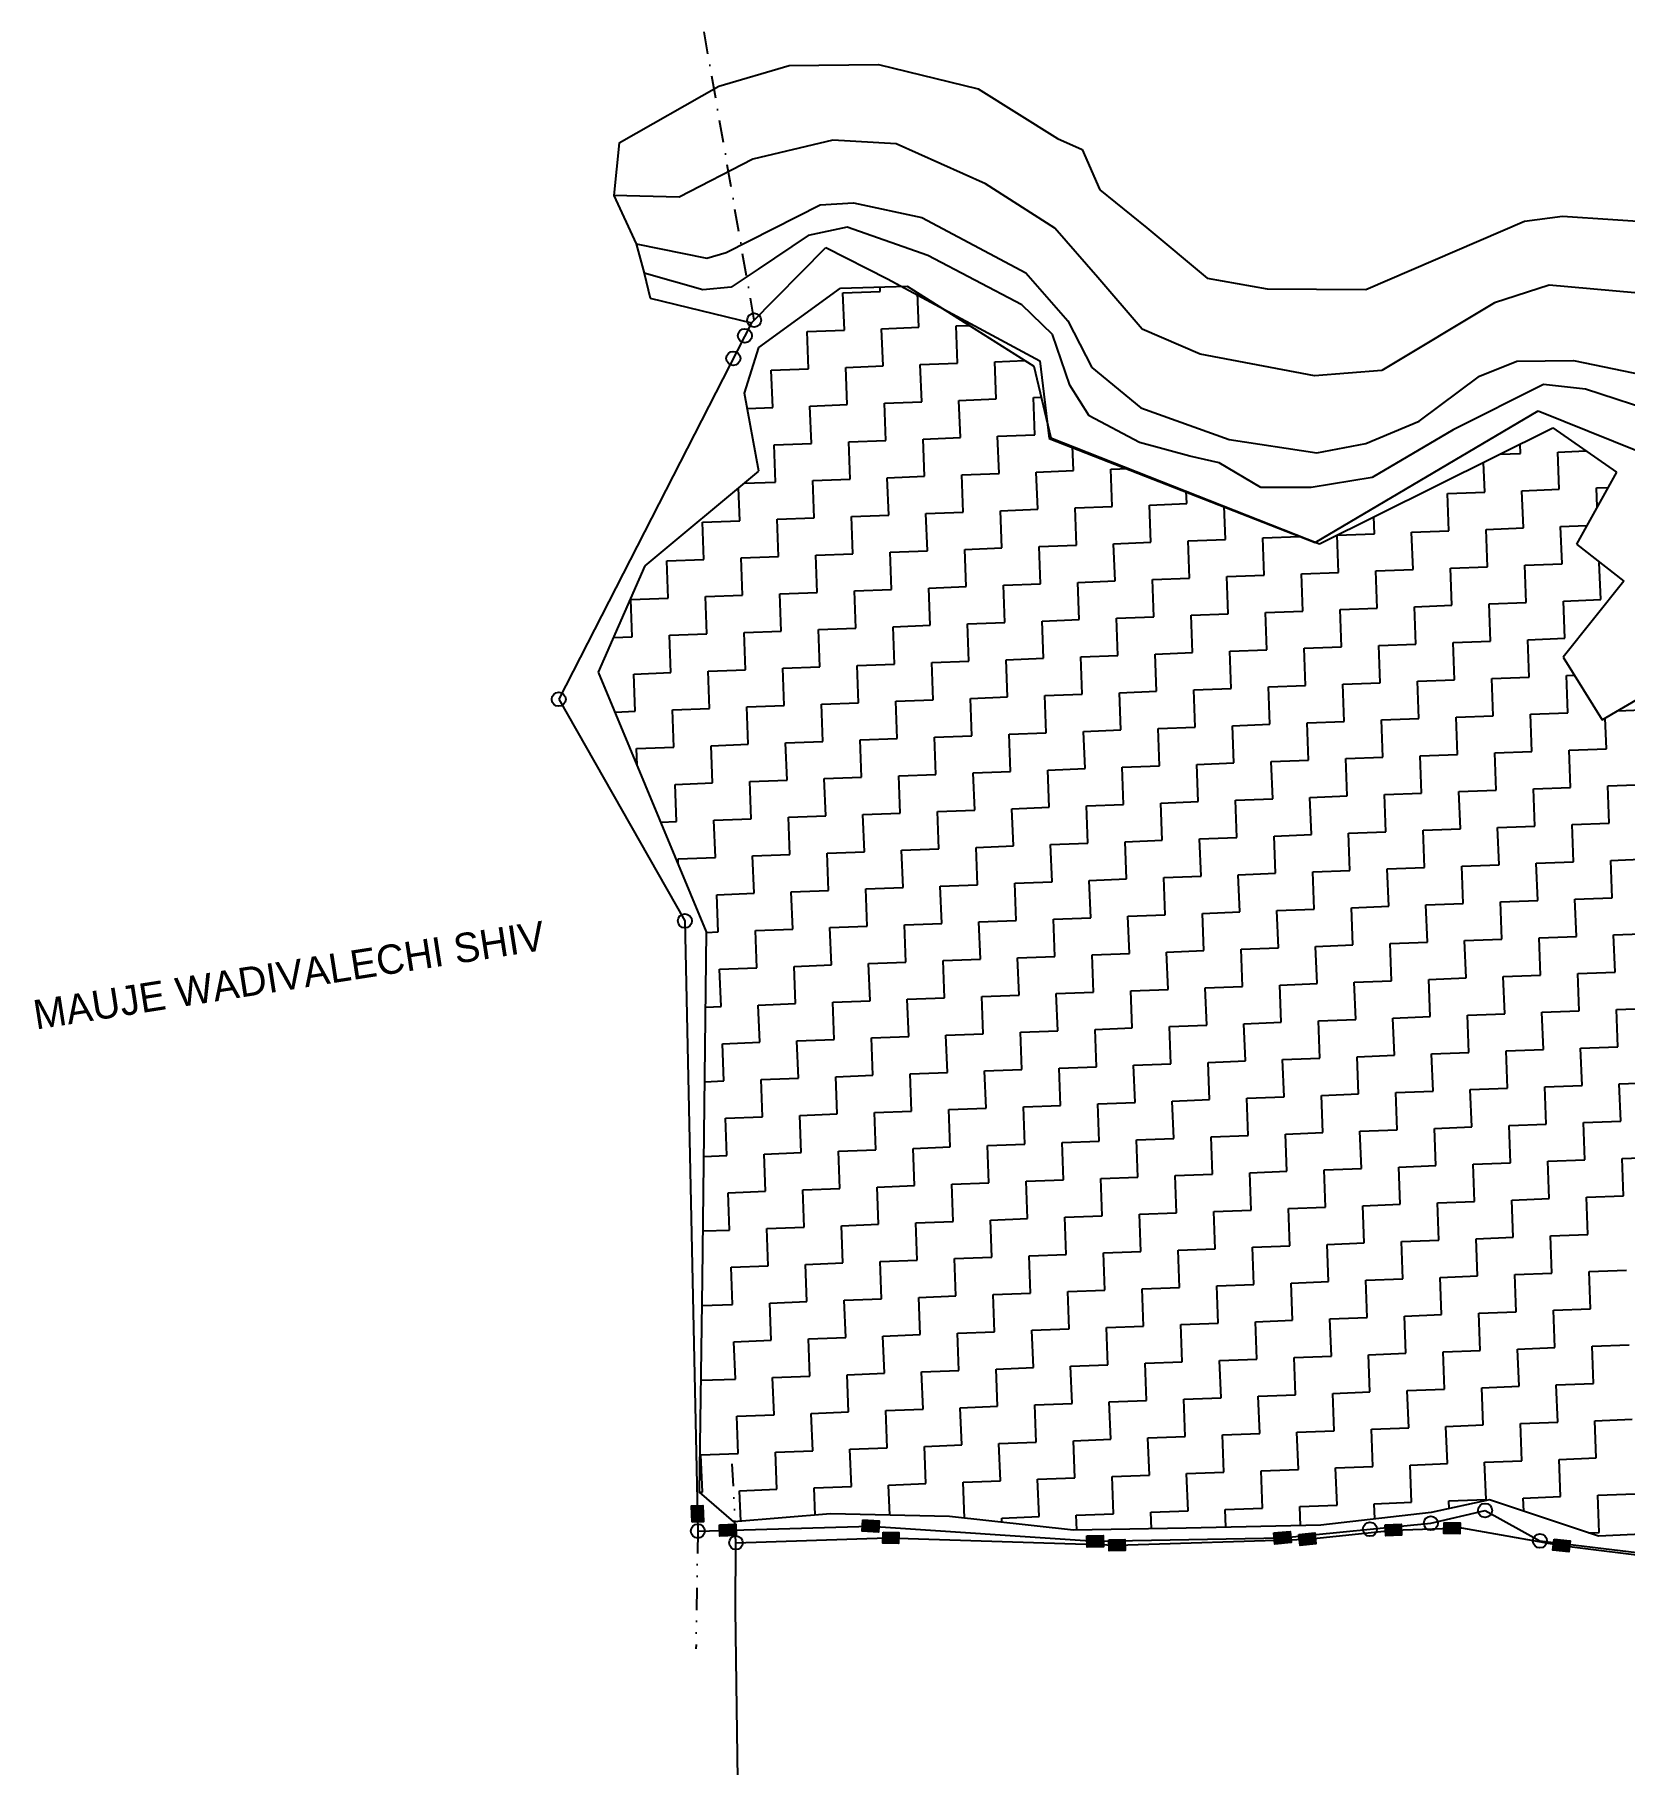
# Model space of a CAD drawing. Header units: metres. Extents: x 309704 to 311522, y 1912409 to 1914284.
# Drawn here: x 309703.9 to 310060.2, y 1913605.4 to 1913993 of the extents above; entities that cross this region are included whole.
import ezdxf

# ---------------------------------------------------------------- set-up
doc = ezdxf.new("R2010")
doc.units = ezdxf.units.M
doc.linetypes.add('DASHDOT', pattern=[1, 0.5, -0.25, 0, -0.25])
doc.linetypes.add('DIVIDE', pattern=[1.25, 0.5, -0.25, 0, -0.25, 0, -0.25])
for name, color, linetype in [('LINE_WATER', 4, 'Continuous'), ('OFF', 1, 'Continuous'), ('POLY_HATCH', 12, 'Continuous'), ('POLY_PARCEL', 6, 'Continuous'), ('POLY_WATER', 4, 'Continuous'), ('TEXT_MAPOUT', 7, 'Continuous'), ('V_BOUND_LINE', 7, 'Continuous'), ('V_BOUND_STREAM_LINE', 7, 'DASHDOT'), ('V_DIVIDE_LINE', 7, 'DIVIDE')]:
    doc.layers.add(name, color=color, linetype=linetype)

msp = doc.modelspace()

# ---------------------------------------------------------------- hatches: boundary and pattern name
for points in [[(309853.7, 1913663.41), (309851.16, 1913663.36), (309851.24, 1913659.69), (309853.78, 1913659.75)], [(309861.14, 1913656.69), (309861.06, 1913659.23), (309857.4, 1913659.12), (309857.48, 1913656.59)], [(309893.01, 1913657.46), (309893.18, 1913659.98), (309889.53, 1913660.23), (309889.35, 1913657.7)], [(309897.55, 1913654.89), (309897.63, 1913657.36), (309894.06, 1913657.48), (309893.98, 1913655)], [(309985.54, 1913655.12), (309985.29, 1913657.64), (309981.65, 1913657.28), (309981.89, 1913654.76)], [(309991.09, 1913654.86), (309990.83, 1913657.32), (309987.27, 1913656.95), (309987.53, 1913654.49)], [(310010.29, 1913656.75), (310010.21, 1913659.22), (310006.63, 1913659.11), (310006.71, 1913656.63)], [(310023.32, 1913657.05), (310023.41, 1913659.53), (310019.83, 1913659.66), (310019.74, 1913657.18)], [(309943.45, 1913654.17), (309943.4, 1913656.71), (309939.74, 1913656.64), (309939.79, 1913654.11)], [(309948.34, 1913653.36), (309948.26, 1913655.84), (309944.68, 1913655.72), (309944.76, 1913653.25)], [(310047.73, 1913653.02), (310048.03, 1913655.48), (310044.48, 1913655.92), (310044.18, 1913653.46)]]:
    msp.add_hatch(color=256).paths.add_polyline_path(points)

# ---------------------------------------------------------------- linework, layer by layer
for points in [[(309851.24, 1913659.69), (309851.16, 1913663.36), (309853.7, 1913663.41), (309853.78, 1913659.75)], [(309857.4, 1913659.12), (309861.06, 1913659.23), (309861.14, 1913656.69), (309857.48, 1913656.59)], [(309889.53, 1913660.23), (309893.18, 1913659.98), (309893.01, 1913657.46), (309889.35, 1913657.7)], [(309894.06, 1913657.48), (309897.63, 1913657.36), (309897.55, 1913654.89), (309893.98, 1913655)], [(309981.65, 1913657.28), (309985.29, 1913657.64), (309985.54, 1913655.12), (309981.89, 1913654.76)], [(309987.27, 1913656.95), (309990.83, 1913657.32), (309991.09, 1913654.86), (309987.53, 1913654.49)], [(310006.63, 1913659.11), (310010.21, 1913659.22), (310010.29, 1913656.75), (310006.71, 1913656.63)], [(310019.83, 1913659.66), (310023.41, 1913659.53), (310023.32, 1913657.05), (310019.74, 1913657.18)], [(309939.74, 1913656.64), (309943.4, 1913656.71), (309943.45, 1913654.17), (309939.79, 1913654.11)], [(309944.68, 1913655.72), (309948.26, 1913655.84), (309948.34, 1913653.36), (309944.76, 1913653.25)], [(310044.48, 1913655.92), (310048.03, 1913655.48), (310047.73, 1913653.02), (310044.18, 1913653.46)]]:
    msp.add_lwpolyline(points, close=True)
for centre, radius in [((309865.17, 1913929.05), 1.57), ((309863.1, 1913925.57), 1.57), ((309860.5, 1913920.49), 1.57), ((309821.36, 1913844.09), 1.57), ((309849.65, 1913794.43), 1.57), ((310016.85, 1913659.46), 1.57), ((310028.98, 1913662.33), 1.57), ((309852.55, 1913657.71), 1.57), ((310003.19, 1913658.12), 1.57), ((309861.09, 1913655.07), 1.53), ((310041.29, 1913655.49), 1.57)]:
    msp.add_circle(centre, radius)
at = {"layer": 'LINE_WATER'}
for p, q in [((309857.26, 1913981.51), (309873.02, 1913986.15)), ((309873.02, 1913986.15), (309893, 1913986.32)), ((309893, 1913986.32), (309915.34, 1913980.88)), ((309834.9, 1913968.76), (309857.26, 1913981.51)), ((309915.34, 1913980.88), (309933.14, 1913969.79)), ((309882.83, 1913969.4), (309864.87, 1913965.11)), ((309897.02, 1913968.6), (309882.83, 1913969.4)), ((309917.05, 1913959.61), (309897.02, 1913968.6)), ((309933.14, 1913969.79), (309938.71, 1913967.27)), ((309938.71, 1913967.27), (309942.63, 1913958.26)), ((309864.87, 1913965.11), (309848.35, 1913956.62)), ((309932.58, 1913949.66), (309917.05, 1913959.61)), ((309848.35, 1913956.62), (309833.75, 1913956.98)), ((309942.63, 1913958.26), (309953.19, 1913949.75)), ((309858.87, 1913944.22), (309879.99, 1913954.86)), ((309879.99, 1913954.86), (309887.47, 1913955.36)), ((309887.47, 1913955.36), (309902.75, 1913952.06)), ((309902.75, 1913952.06), (309926.02, 1913939.65)), ((310037.85, 1913951.21), (310046.37, 1913952.37)), ((310046.37, 1913952.37), (310078.34, 1913950.27)), ((309877.28, 1913948.04), (309866.1, 1913940.46)), ((309885.98, 1913949.86), (309877.28, 1913948.04)), ((309904.07, 1913943.55), (309885.98, 1913949.86)), ((309942.2, 1913938.64), (309932.58, 1913949.66)), ((309953.19, 1913949.75), (309966.7, 1913938.5)), ((310002.26, 1913935.94), (310037.85, 1913951.21)), ((309838.69, 1913946.13), (309854.53, 1913942.92)), ((309854.53, 1913942.92), (309858.87, 1913944.22)), ((309866.1, 1913940.46), (309860.02, 1913936.48)), ((309925.17, 1913932.47), (309904.07, 1913943.55)), ((309853.67, 1913935.88), (309840.5, 1913939.55)), ((309860.02, 1913936.48), (309853.67, 1913935.88)), ((309926.02, 1913939.65), (309935.5, 1913928.9)), ((309952.14, 1913927.07), (309942.2, 1913938.64)), ((309966.7, 1913938.5), (309980.13, 1913936.04)), ((310043.37, 1913936.86), (310031.06, 1913932.92)), ((310062.55, 1913935.19), (310043.37, 1913936.86)), ((309932.07, 1913925.87), (309925.17, 1913932.47)), ((309980.13, 1913936.04), (310002.26, 1913935.94)), ((310031.06, 1913932.92), (310005.87, 1913917.81)), ((309935.5, 1913928.9), (309940.85, 1913918.43)), ((309935.91, 1913914.49), (309932.07, 1913925.87)), ((309965.1, 1913921.41), (309952.14, 1913927.07)), ((309990.77, 1913916.59), (309965.1, 1913921.41)), ((309940.85, 1913918.43), (309951.82, 1913909.44)), ((310005.87, 1913917.81), (309990.77, 1913916.59)), ((310027.73, 1913916.52), (310036.09, 1913919.88)), ((310036.09, 1913919.88), (310048.83, 1913920.02)), ((310048.83, 1913920.02), (310066.53, 1913916.38)), ((309940.28, 1913907.65), (309935.91, 1913914.49)), ((310014.24, 1913906.45), (310027.73, 1913916.52)), ((310042.1, 1913914.6), (310021.82, 1913904.48)), ((310051.48, 1913913.61), (310042.1, 1913914.6)), ((310070.84, 1913907.28), (310051.48, 1913913.61)), ((309951.82, 1913909.44), (309971.63, 1913902.34)), ((309951.55, 1913901.65), (309940.28, 1913907.65)), ((310002.25, 1913901.4), (310014.24, 1913906.45)), ((309962.85, 1913898.61), (309951.55, 1913901.65)), ((309971.63, 1913902.34), (309991.29, 1913899.35)), ((309991.29, 1913899.35), (310002.25, 1913901.4)), ((310021.82, 1913904.48), (310003.68, 1913893.81)), ((309969.42, 1913897.1), (309962.85, 1913898.61)), ((309978.7, 1913891.58), (309969.42, 1913897.1)), ((310003.68, 1913893.81), (309990.03, 1913891.52)), ((309990.03, 1913891.52), (309978.7, 1913891.58))]:
    msp.add_line(p, q, dxfattribs=at)
at = {"layer": 'OFF'}
for p, q in [((309834.9, 1913968.76), (309833.75, 1913956.98)), ((309833.75, 1913956.98), (309838.69, 1913946.13)), ((309838.69, 1913946.13), (309840.5, 1913939.55)), ((309840.5, 1913939.55), (309841.85, 1913933.95))]:
    msp.add_line(p, q, dxfattribs=at)
at = {"layer": 'POLY_HATCH'}
for p, q in [((309866.2, 1913922.94), (309884.52, 1913936.24)), ((309884.52, 1913936.24), (309899.43, 1913936.64)), ((309899.43, 1913936.64), (309927.83, 1913918.73)), ((309863.04, 1913912.7), (309866.2, 1913922.94)), ((309927.83, 1913918.73), (309931.64, 1913902.72)), ((309866.19, 1913895.24), (309863.04, 1913912.7)), ((309931.64, 1913902.72), (309991.89, 1913878.94)), ((309991.89, 1913878.94), (310044.19, 1913904.91)), ((310044.19, 1913904.91), (310058.43, 1913894.98)), ((309840.71, 1913874.03), (309866.19, 1913895.24)), ((310058.43, 1913894.98), (310049.45, 1913878.83)), ((310049.45, 1913878.83), (310060.07, 1913870.54)), ((309830.26, 1913850.2), (309840.71, 1913874.03)), ((310060.07, 1913870.54), (310046.51, 1913853.51)), ((310055.22, 1913839.47), (310093.1, 1913861.69)), ((310046.51, 1913853.51), (310055.22, 1913839.47)), ((309854.52, 1913792.01), (309830.26, 1913850.2)), ((309853.59, 1913714.22), (309854.52, 1913792.01)), ((309852.93, 1913666.44), (309853.59, 1913714.22)), ((309860.65, 1913659.81), (309852.93, 1913666.44)), ((309882.26, 1913661.53), (309860.65, 1913659.81)), ((309908.93, 1913660.95), (309882.26, 1913661.53)), ((310016.91, 1913661.9), (309992.15, 1913658.99)), ((310029.94, 1913664.7), (310016.91, 1913661.9)), ((310054.42, 1913656.59), (310029.94, 1913664.7)), ((309936.76, 1913657.94), (309908.93, 1913660.95)), ((309961.97, 1913658.37), (309936.76, 1913657.94)), ((309992.15, 1913658.99), (309961.97, 1913658.37)), ((310099.47, 1913658.49), (310054.42, 1913656.59))]:
    msp.add_line(p, q, dxfattribs=at)
at = {"layer": 'POLY_HATCH', "linetype": 'Continuous'}
for p, q in [((309893.42, 1913935.48), (309893.38, 1913936.48)), ((309885.07, 1913935.16), (309893.42, 1913935.48)), ((309885.39, 1913926.81), (309885.07, 1913935.16)), ((309902.08, 1913927.45), (309901.79, 1913935.15)), ((309877.04, 1913926.49), (309885.39, 1913926.81)), ((309877.36, 1913918.15), (309877.04, 1913926.49)), ((309893.73, 1913927.13), (309902.08, 1913927.45)), ((309894.05, 1913918.79), (309893.73, 1913927.13)), ((309910.43, 1913927.77), (309913.31, 1913927.88)), ((309910.75, 1913919.43), (309910.43, 1913927.77)), ((309869.01, 1913917.83), (309877.36, 1913918.15)), ((309869.33, 1913909.48), (309869.01, 1913917.83)), ((309885.71, 1913918.47), (309894.05, 1913918.79)), ((309886.03, 1913910.12), (309885.71, 1913918.47)), ((309902.4, 1913919.11), (309910.75, 1913919.43)), ((309902.72, 1913910.76), (309902.4, 1913919.11)), ((309919.1, 1913919.75), (309925.81, 1913920)), ((309919.42, 1913911.4), (309919.1, 1913919.75)), ((309863.66, 1913909.26), (309869.33, 1913909.48)), ((309877.68, 1913909.8), (309886.03, 1913910.12)), ((309878, 1913901.45), (309877.68, 1913909.8)), ((309894.37, 1913910.44), (309902.72, 1913910.76)), ((309894.69, 1913902.09), (309894.37, 1913910.44)), ((309911.07, 1913911.08), (309919.42, 1913911.4)), ((309911.39, 1913902.73), (309911.07, 1913911.08)), ((309927.77, 1913911.72), (309929.48, 1913911.78)), ((309928.09, 1913903.37), (309927.77, 1913911.72)), ((309869.65, 1913901.13), (309878, 1913901.45)), ((309886.35, 1913901.77), (309894.69, 1913902.09)), ((309886.67, 1913893.42), (309886.35, 1913901.77)), ((309903.04, 1913902.41), (309911.39, 1913902.73)), ((309903.36, 1913894.06), (309903.04, 1913902.41)), ((309919.74, 1913903.05), (309928.09, 1913903.37)), ((309920.06, 1913894.7), (309919.74, 1913903.05)), ((309869.97, 1913892.78), (309869.65, 1913901.13)), ((309936.76, 1913895.34), (309936.55, 1913900.78)), ((310032.3, 1913899), (310036.94, 1913899.18)), ((310036.94, 1913899.18), (310036.86, 1913901.26)), ((310045.29, 1913899.5), (310051.6, 1913899.74)), ((310045.6, 1913891.15), (310045.29, 1913899.5)), ((309895.01, 1913893.74), (309903.36, 1913894.06)), ((309895.33, 1913885.39), (309895.01, 1913893.74)), ((309911.71, 1913894.38), (309920.06, 1913894.7)), ((309912.03, 1913886.03), (309911.71, 1913894.38)), ((309928.41, 1913895.02), (309936.76, 1913895.34)), ((309928.73, 1913886.67), (309928.41, 1913895.02)), ((309945.1, 1913895.66), (309949.14, 1913895.81)), ((309945.42, 1913887.31), (309945.1, 1913895.66)), ((310028.91, 1913890.51), (310028.65, 1913897.19)), ((309861.94, 1913884.11), (309861.66, 1913891.47)), ((309862.91, 1913892.51), (309869.97, 1913892.78)), ((309878.32, 1913893.1), (309886.67, 1913893.42)), ((309878.64, 1913884.75), (309878.32, 1913893.1)), ((309962.12, 1913887.95), (309962.02, 1913890.73)), ((310020.56, 1913890.19), (310028.91, 1913890.51)), ((310020.88, 1913881.84), (310020.56, 1913890.19)), ((310037.26, 1913890.83), (310045.6, 1913891.15)), ((310037.58, 1913882.48), (310037.26, 1913890.83)), ((310053.95, 1913891.47), (310056.53, 1913891.57)), ((310054.12, 1913887.22), (310053.95, 1913891.47)), ((309903.68, 1913885.71), (309912.03, 1913886.03)), ((309920.38, 1913886.35), (309928.73, 1913886.67)), ((309920.7, 1913878), (309920.38, 1913886.35)), ((309937.08, 1913886.99), (309945.42, 1913887.31)), ((309937.4, 1913878.64), (309937.08, 1913886.99)), ((309953.77, 1913887.63), (309962.12, 1913887.95)), ((309954.09, 1913879.28), (309953.77, 1913887.63)), ((309970.79, 1913879.92), (309970.5, 1913887.38)), ((309853.59, 1913883.79), (309861.94, 1913884.11)), ((309853.91, 1913875.44), (309853.59, 1913883.79)), ((309870.29, 1913884.43), (309878.64, 1913884.75)), ((309870.61, 1913876.08), (309870.29, 1913884.43)), ((309886.99, 1913885.07), (309895.33, 1913885.39)), ((309887.31, 1913876.72), (309886.99, 1913885.07)), ((309904, 1913877.36), (309903.68, 1913885.71)), ((310004.18, 1913881.2), (310004.04, 1913884.97)), ((310029.23, 1913882.16), (310037.58, 1913882.48)), ((310029.55, 1913873.81), (310029.23, 1913882.16)), ((310045.92, 1913882.8), (310051.78, 1913883.03)), ((310046.24, 1913874.45), (310045.92, 1913882.8)), ((309929.05, 1913878.32), (309937.4, 1913878.64)), ((309929.37, 1913869.98), (309929.05, 1913878.32)), ((309945.74, 1913878.96), (309954.09, 1913879.28)), ((309946.06, 1913870.62), (309945.74, 1913878.96)), ((309962.44, 1913879.6), (309970.79, 1913879.92)), ((309962.76, 1913871.26), (309962.44, 1913879.6)), ((309979.14, 1913880.24), (309987.49, 1913880.56)), ((309979.46, 1913871.89), (309979.14, 1913880.24)), ((309987.49, 1913880.56), (309987.48, 1913880.67)), ((309995.83, 1913880.88), (310004.18, 1913881.2)), ((309996.15, 1913872.53), (309995.83, 1913880.88)), ((310012.53, 1913881.52), (310020.88, 1913881.84)), ((310012.85, 1913873.17), (310012.53, 1913881.52)), ((309845.56, 1913875.12), (309853.91, 1913875.44)), ((309845.88, 1913866.78), (309845.56, 1913875.12)), ((309862.26, 1913875.76), (309870.61, 1913876.08)), ((309862.58, 1913867.42), (309862.26, 1913875.76)), ((309878.96, 1913876.4), (309887.31, 1913876.72)), ((309879.28, 1913868.06), (309878.96, 1913876.4)), ((309895.65, 1913877.04), (309904, 1913877.36)), ((309895.97, 1913868.7), (309895.65, 1913877.04)), ((309912.35, 1913877.68), (309920.7, 1913878)), ((309912.67, 1913869.34), (309912.35, 1913877.68)), ((310037.9, 1913874.13), (310046.24, 1913874.45)), ((310054.59, 1913874.77), (310054.65, 1913874.78)), ((310054.91, 1913866.43), (310054.59, 1913874.77)), ((309937.72, 1913870.3), (309946.06, 1913870.62)), ((309954.41, 1913870.94), (309962.76, 1913871.26)), ((309954.73, 1913862.59), (309954.41, 1913870.94)), ((309971.11, 1913871.58), (309979.46, 1913871.89)), ((309971.43, 1913863.23), (309971.11, 1913871.58)), ((309987.81, 1913872.21), (309996.15, 1913872.53)), ((309988.13, 1913863.87), (309987.81, 1913872.21)), ((310004.5, 1913872.85), (310012.85, 1913873.17)), ((310004.82, 1913864.51), (310004.5, 1913872.85)), ((310021.2, 1913873.49), (310029.55, 1913873.81)), ((310021.52, 1913865.15), (310021.2, 1913873.49)), ((310038.22, 1913865.79), (310037.9, 1913874.13)), ((309837.54, 1913866.46), (309845.88, 1913866.78)), ((309837.86, 1913858.11), (309837.54, 1913866.46)), ((309854.23, 1913867.1), (309862.58, 1913867.42)), ((309854.55, 1913858.75), (309854.23, 1913867.1)), ((309870.93, 1913867.74), (309879.28, 1913868.06)), ((309871.25, 1913859.39), (309870.93, 1913867.74)), ((309887.63, 1913868.38), (309895.97, 1913868.7)), ((309887.95, 1913860.03), (309887.63, 1913868.38)), ((309904.32, 1913869.02), (309912.67, 1913869.34)), ((309904.64, 1913860.67), (309904.32, 1913869.02)), ((309921.02, 1913869.66), (309929.37, 1913869.98)), ((309921.34, 1913861.31), (309921.02, 1913869.66)), ((309938.04, 1913861.95), (309937.72, 1913870.3)), ((309946.38, 1913862.27), (309954.73, 1913862.59)), ((309963.08, 1913862.91), (309971.43, 1913863.23)), ((309963.4, 1913854.56), (309963.08, 1913862.91)), ((309979.78, 1913863.55), (309988.13, 1913863.87)), ((309980.1, 1913855.2), (309979.78, 1913863.55)), ((309996.47, 1913864.19), (310004.82, 1913864.51)), ((309996.79, 1913855.84), (309996.47, 1913864.19)), ((310013.17, 1913864.83), (310021.52, 1913865.15)), ((310013.49, 1913856.48), (310013.17, 1913864.83)), ((310029.87, 1913865.47), (310038.22, 1913865.79)), ((310030.19, 1913857.12), (310029.87, 1913865.47)), ((310046.56, 1913866.11), (310054.91, 1913866.43)), ((310046.88, 1913857.76), (310046.56, 1913866.11)), ((309846.2, 1913858.43), (309854.55, 1913858.75)), ((309862.9, 1913859.07), (309871.25, 1913859.39)), ((309863.22, 1913850.72), (309862.9, 1913859.07)), ((309879.6, 1913859.71), (309887.95, 1913860.03)), ((309879.92, 1913851.36), (309879.6, 1913859.71)), ((309896.29, 1913860.35), (309904.64, 1913860.67)), ((309896.61, 1913852), (309896.29, 1913860.35)), ((309912.99, 1913860.99), (309921.34, 1913861.31)), ((309913.31, 1913852.64), (309912.99, 1913860.99)), ((309929.69, 1913861.63), (309938.04, 1913861.95)), ((309930.01, 1913853.28), (309929.69, 1913861.63)), ((309946.7, 1913853.92), (309946.38, 1913862.27)), ((309833.66, 1913857.95), (309837.86, 1913858.11)), ((309846.52, 1913850.08), (309846.2, 1913858.43)), ((309971.75, 1913854.88), (309980.1, 1913855.2)), ((309972.07, 1913846.53), (309971.75, 1913854.88)), ((309988.45, 1913855.52), (309996.79, 1913855.84)), ((309988.77, 1913847.17), (309988.45, 1913855.52)), ((310005.14, 1913856.16), (310013.49, 1913856.48)), ((310005.46, 1913847.81), (310005.14, 1913856.16)), ((310021.84, 1913856.8), (310030.19, 1913857.12)), ((310022.16, 1913848.45), (310021.84, 1913856.8)), ((310038.54, 1913857.44), (310046.88, 1913857.76)), ((310038.86, 1913849.09), (310038.54, 1913857.44)), ((309871.57, 1913851.04), (309879.92, 1913851.36)), ((309871.89, 1913842.69), (309871.57, 1913851.04)), ((309888.27, 1913851.68), (309896.61, 1913852)), ((309888.59, 1913843.33), (309888.27, 1913851.68)), ((309904.96, 1913852.32), (309913.31, 1913852.64)), ((309905.28, 1913843.97), (309904.96, 1913852.32)), ((309921.66, 1913852.96), (309930.01, 1913853.28)), ((309921.98, 1913844.61), (309921.66, 1913852.96)), ((309938.36, 1913853.6), (309946.7, 1913853.92)), ((309938.68, 1913845.25), (309938.36, 1913853.6)), ((309955.05, 1913854.24), (309963.4, 1913854.56)), ((309955.37, 1913845.89), (309955.05, 1913854.24)), ((309838.18, 1913849.76), (309846.52, 1913850.08)), ((309838.5, 1913841.41), (309838.18, 1913849.76)), ((309854.87, 1913850.4), (309863.22, 1913850.72)), ((309855.19, 1913842.05), (309854.87, 1913850.4)), ((309980.42, 1913846.85), (309988.77, 1913847.17)), ((309997.11, 1913847.49), (310005.46, 1913847.81)), ((309997.43, 1913839.14), (309997.11, 1913847.49)), ((310013.81, 1913848.13), (310022.16, 1913848.45)), ((310014.13, 1913839.78), (310013.81, 1913848.13)), ((310030.51, 1913848.77), (310038.86, 1913849.09)), ((310030.83, 1913840.42), (310030.51, 1913848.77)), ((310047.2, 1913849.41), (310049.02, 1913849.48)), ((310047.52, 1913841.06), (310047.2, 1913849.41)), ((309880.24, 1913843.01), (309888.59, 1913843.33)), ((309896.93, 1913843.65), (309905.28, 1913843.97)), ((309897.25, 1913835.3), (309896.93, 1913843.65)), ((309913.63, 1913844.29), (309921.98, 1913844.61)), ((309913.95, 1913835.94), (309913.63, 1913844.29)), ((309930.33, 1913844.93), (309938.68, 1913845.25)), ((309930.65, 1913836.58), (309930.33, 1913844.93)), ((309947.02, 1913845.57), (309955.37, 1913845.89)), ((309947.34, 1913837.22), (309947.02, 1913845.57)), ((309963.72, 1913846.21), (309972.07, 1913846.53)), ((309964.04, 1913837.86), (309963.72, 1913846.21)), ((309980.74, 1913838.5), (309980.42, 1913846.85)), ((309833.99, 1913841.24), (309838.5, 1913841.41)), ((309846.84, 1913841.73), (309855.19, 1913842.05)), ((309847.16, 1913833.38), (309846.84, 1913841.73)), ((309863.54, 1913842.37), (309871.89, 1913842.69)), ((309863.86, 1913834.02), (309863.54, 1913842.37)), ((309880.56, 1913834.66), (309880.24, 1913843.01)), ((310005.78, 1913839.46), (310014.13, 1913839.78)), ((310006.1, 1913831.11), (310005.78, 1913839.46)), ((310022.48, 1913840.1), (310030.83, 1913840.42)), ((310022.8, 1913831.75), (310022.48, 1913840.1)), ((310039.18, 1913840.74), (310047.52, 1913841.06)), ((310039.5, 1913832.39), (310039.18, 1913840.74)), ((310056.19, 1913833.03), (310055.93, 1913839.88)), ((310058.67, 1913841.49), (310064.22, 1913841.7)), ((309905.6, 1913835.62), (309913.95, 1913835.94)), ((309905.92, 1913827.27), (309905.6, 1913835.62)), ((309922.3, 1913836.26), (309930.65, 1913836.58)), ((309922.62, 1913827.91), (309922.3, 1913836.26)), ((309939, 1913836.9), (309947.34, 1913837.22)), ((309939.32, 1913828.55), (309939, 1913836.9)), ((309955.69, 1913837.54), (309964.04, 1913837.86)), ((309956.01, 1913829.19), (309955.69, 1913837.54)), ((309972.39, 1913838.18), (309980.74, 1913838.5)), ((309972.71, 1913829.83), (309972.39, 1913838.18)), ((309989.09, 1913838.82), (309997.43, 1913839.14)), ((309989.41, 1913830.47), (309989.09, 1913838.82)), ((309838.82, 1913833.06), (309847.16, 1913833.38)), ((309838.96, 1913829.32), (309838.82, 1913833.06)), ((309855.51, 1913833.7), (309863.86, 1913834.02)), ((309855.83, 1913825.35), (309855.51, 1913833.7)), ((309872.21, 1913834.34), (309880.56, 1913834.66)), ((309872.53, 1913825.99), (309872.21, 1913834.34)), ((309888.91, 1913834.98), (309897.25, 1913835.3)), ((309889.23, 1913826.63), (309888.91, 1913834.98)), ((310014.45, 1913831.43), (310022.8, 1913831.75)), ((310031.15, 1913832.07), (310039.5, 1913832.39)), ((310031.47, 1913823.72), (310031.15, 1913832.07)), ((310047.84, 1913832.71), (310056.19, 1913833.03)), ((310048.16, 1913824.36), (310047.84, 1913832.71)), ((309914.27, 1913827.59), (309922.62, 1913827.91)), ((309930.97, 1913828.23), (309939.32, 1913828.55)), ((309931.29, 1913819.89), (309930.97, 1913828.23)), ((309947.66, 1913828.87), (309956.01, 1913829.19)), ((309947.98, 1913820.53), (309947.66, 1913828.87)), ((309964.36, 1913829.51), (309972.71, 1913829.83)), ((309964.68, 1913821.16), (309964.36, 1913829.51)), ((309981.06, 1913830.15), (309989.41, 1913830.47)), ((309981.38, 1913821.8), (309981.06, 1913830.15)), ((309997.75, 1913830.79), (310006.1, 1913831.11)), ((309998.07, 1913822.44), (309997.75, 1913830.79)), ((310014.77, 1913823.08), (310014.45, 1913831.43)), ((309847.48, 1913825.03), (309855.83, 1913825.35)), ((309847.8, 1913816.69), (309847.48, 1913825.03)), ((309864.18, 1913825.67), (309872.53, 1913825.99)), ((309864.5, 1913817.33), (309864.18, 1913825.67)), ((309880.88, 1913826.31), (309889.23, 1913826.63)), ((309881.2, 1913817.97), (309880.88, 1913826.31)), ((309897.57, 1913826.95), (309905.92, 1913827.27)), ((309897.89, 1913818.61), (309897.57, 1913826.95)), ((309914.59, 1913819.25), (309914.27, 1913827.59)), ((310039.82, 1913824.04), (310048.16, 1913824.36)), ((310040.14, 1913815.7), (310039.82, 1913824.04)), ((310056.51, 1913824.68), (310064.86, 1913825)), ((310056.83, 1913816.34), (310056.51, 1913824.68)), ((309939.64, 1913820.21), (309947.98, 1913820.53)), ((309939.96, 1913811.86), (309939.64, 1913820.21)), ((309956.33, 1913820.85), (309964.68, 1913821.16)), ((309956.65, 1913812.5), (309956.33, 1913820.85)), ((309973.03, 1913821.48), (309981.38, 1913821.8)), ((309973.35, 1913813.14), (309973.03, 1913821.48)), ((309989.73, 1913822.12), (309998.07, 1913822.44)), ((309990.05, 1913813.78), (309989.73, 1913822.12)), ((310006.42, 1913822.76), (310014.77, 1913823.08)), ((310006.74, 1913814.42), (310006.42, 1913822.76)), ((310023.12, 1913823.4), (310031.47, 1913823.72)), ((310023.44, 1913815.06), (310023.12, 1913823.4)), ((309844.28, 1913816.55), (309847.8, 1913816.69)), ((309856.15, 1913817.01), (309864.5, 1913817.33)), ((309856.47, 1913808.66), (309856.15, 1913817.01)), ((309872.85, 1913817.65), (309881.2, 1913817.97)), ((309873.17, 1913809.3), (309872.85, 1913817.65)), ((309889.55, 1913818.29), (309897.89, 1913818.61)), ((309889.87, 1913809.94), (309889.55, 1913818.29)), ((309906.24, 1913818.93), (309914.59, 1913819.25)), ((309906.56, 1913810.58), (309906.24, 1913818.93)), ((309922.94, 1913819.57), (309931.29, 1913819.89)), ((309923.26, 1913811.22), (309922.94, 1913819.57)), ((310048.48, 1913816.02), (310056.83, 1913816.34)), ((309948.3, 1913812.18), (309956.65, 1913812.5)), ((309948.62, 1913803.83), (309948.3, 1913812.18)), ((309965, 1913812.82), (309973.35, 1913813.14)), ((309965.32, 1913804.47), (309965, 1913812.82)), ((309981.7, 1913813.46), (309990.05, 1913813.78)), ((309982.02, 1913805.11), (309981.7, 1913813.46)), ((309998.39, 1913814.1), (310006.74, 1913814.42)), ((309998.71, 1913805.75), (309998.39, 1913814.1)), ((310015.09, 1913814.74), (310023.44, 1913815.06)), ((310015.41, 1913806.39), (310015.09, 1913814.74)), ((310031.79, 1913815.38), (310040.14, 1913815.7)), ((310032.11, 1913807.03), (310031.79, 1913815.38)), ((310048.8, 1913807.67), (310048.48, 1913816.02)), ((309848.12, 1913808.34), (309856.47, 1913808.66)), ((309848.17, 1913807.24), (309848.12, 1913808.34)), ((309864.82, 1913808.98), (309873.17, 1913809.3)), ((309865.14, 1913800.63), (309864.82, 1913808.98)), ((309881.52, 1913809.62), (309889.87, 1913809.94)), ((309881.84, 1913801.27), (309881.52, 1913809.62)), ((309898.21, 1913810.26), (309906.56, 1913810.58)), ((309898.53, 1913801.91), (309898.21, 1913810.26)), ((309914.91, 1913810.9), (309923.26, 1913811.22)), ((309915.23, 1913802.55), (309914.91, 1913810.9)), ((309931.61, 1913811.54), (309939.96, 1913811.86)), ((309931.93, 1913803.19), (309931.61, 1913811.54)), ((310057.15, 1913807.99), (310065.5, 1913808.31)), ((309956.97, 1913804.15), (309965.32, 1913804.47)), ((309973.67, 1913804.79), (309982.02, 1913805.11)), ((309973.99, 1913796.44), (309973.67, 1913804.79)), ((309990.37, 1913805.43), (309998.71, 1913805.75)), ((309990.69, 1913797.08), (309990.37, 1913805.43)), ((310007.06, 1913806.07), (310015.41, 1913806.39)), ((310007.38, 1913797.72), (310007.06, 1913806.07)), ((310023.76, 1913806.71), (310032.11, 1913807.03)), ((310024.08, 1913798.36), (310023.76, 1913806.71)), ((310040.46, 1913807.35), (310048.8, 1913807.67)), ((310040.78, 1913799), (310040.46, 1913807.35)), ((310057.47, 1913799.64), (310057.15, 1913807.99)), ((309856.79, 1913800.31), (309865.14, 1913800.63)), ((309873.49, 1913800.95), (309881.84, 1913801.27)), ((309873.81, 1913792.6), (309873.49, 1913800.95)), ((309890.19, 1913801.59), (309898.53, 1913801.91)), ((309890.51, 1913793.24), (309890.19, 1913801.59)), ((309906.88, 1913802.23), (309915.23, 1913802.55)), ((309907.2, 1913793.88), (309906.88, 1913802.23)), ((309923.58, 1913802.87), (309931.93, 1913803.19)), ((309923.9, 1913794.52), (309923.58, 1913802.87)), ((309940.28, 1913803.51), (309948.62, 1913803.83)), ((309940.6, 1913795.16), (309940.28, 1913803.51)), ((309957.29, 1913795.8), (309956.97, 1913804.15)), ((309857.11, 1913791.96), (309856.79, 1913800.31)), ((309982.34, 1913796.76), (309990.69, 1913797.08)), ((309982.66, 1913788.41), (309982.34, 1913796.76)), ((309999.03, 1913797.4), (310007.38, 1913797.72)), ((309999.35, 1913789.05), (309999.03, 1913797.4)), ((310015.73, 1913798.04), (310024.08, 1913798.36)), ((310016.05, 1913789.69), (310015.73, 1913798.04)), ((310032.43, 1913798.68), (310040.78, 1913799)), ((310032.75, 1913790.33), (310032.43, 1913798.68)), ((310049.12, 1913799.32), (310057.47, 1913799.64)), ((310049.44, 1913790.97), (310049.12, 1913799.32)), ((309882.16, 1913792.92), (309890.51, 1913793.24)), ((309882.48, 1913784.57), (309882.16, 1913792.92)), ((309898.85, 1913793.56), (309907.2, 1913793.88)), ((309899.17, 1913785.21), (309898.85, 1913793.56)), ((309915.55, 1913794.2), (309923.9, 1913794.52)), ((309915.87, 1913785.85), (309915.55, 1913794.2)), ((309932.25, 1913794.84), (309940.6, 1913795.16)), ((309932.57, 1913786.49), (309932.25, 1913794.84)), ((309948.94, 1913795.48), (309957.29, 1913795.8)), ((309949.26, 1913787.13), (309948.94, 1913795.48)), ((309965.64, 1913796.12), (309973.99, 1913796.44)), ((309965.96, 1913787.77), (309965.64, 1913796.12)), ((309854.51, 1913791.86), (309857.11, 1913791.96)), ((309865.46, 1913792.28), (309873.81, 1913792.6)), ((309865.78, 1913783.93), (309865.46, 1913792.28)), ((309991.01, 1913788.73), (309999.35, 1913789.05)), ((310007.7, 1913789.37), (310016.05, 1913789.69)), ((310008.02, 1913781.02), (310007.7, 1913789.37)), ((310024.4, 1913790.01), (310032.75, 1913790.33)), ((310024.72, 1913781.66), (310024.4, 1913790.01)), ((310041.1, 1913790.65), (310049.44, 1913790.97)), ((310041.42, 1913782.3), (310041.1, 1913790.65)), ((310057.79, 1913791.29), (310066.14, 1913791.61)), ((310058.11, 1913782.94), (310057.79, 1913791.29)), ((309890.83, 1913784.89), (309899.17, 1913785.21)), ((309907.52, 1913785.53), (309915.87, 1913785.85)), ((309907.84, 1913777.18), (309907.52, 1913785.53)), ((309924.22, 1913786.17), (309932.57, 1913786.49)), ((309924.54, 1913777.82), (309924.22, 1913786.17)), ((309940.92, 1913786.81), (309949.26, 1913787.13)), ((309941.24, 1913778.46), (309940.92, 1913786.81)), ((309957.61, 1913787.45), (309965.96, 1913787.77)), ((309957.93, 1913779.1), (309957.61, 1913787.45)), ((309974.31, 1913788.09), (309982.66, 1913788.41)), ((309974.63, 1913779.74), (309974.31, 1913788.09)), ((309991.33, 1913780.38), (309991.01, 1913788.73)), ((309857.43, 1913783.61), (309865.78, 1913783.93)), ((309857.75, 1913775.26), (309857.43, 1913783.61)), ((309874.13, 1913784.25), (309882.48, 1913784.57)), ((309874.45, 1913775.9), (309874.13, 1913784.25)), ((309891.15, 1913776.54), (309890.83, 1913784.89)), ((310016.37, 1913781.34), (310024.72, 1913781.66)), ((310016.69, 1913772.99), (310016.37, 1913781.34)), ((310033.07, 1913781.98), (310041.42, 1913782.3)), ((310033.39, 1913773.63), (310033.07, 1913781.98)), ((310049.76, 1913782.62), (310058.11, 1913782.94)), ((310050.08, 1913774.27), (310049.76, 1913782.62)), ((309916.19, 1913777.5), (309924.54, 1913777.82)), ((309916.51, 1913769.16), (309916.19, 1913777.5)), ((309932.89, 1913778.14), (309941.24, 1913778.46)), ((309933.21, 1913769.8), (309932.89, 1913778.14)), ((309949.58, 1913778.78), (309957.93, 1913779.1)), ((309949.9, 1913770.44), (309949.58, 1913778.78)), ((309966.28, 1913779.42), (309974.63, 1913779.74)), ((309966.6, 1913771.07), (309966.28, 1913779.42)), ((309982.98, 1913780.06), (309991.33, 1913780.38)), ((309983.3, 1913771.71), (309982.98, 1913780.06)), ((309999.67, 1913780.7), (310008.02, 1913781.02)), ((309999.99, 1913772.35), (309999.67, 1913780.7)), ((309854.31, 1913775.13), (309857.75, 1913775.26)), ((309866.1, 1913775.58), (309874.45, 1913775.9)), ((309866.42, 1913767.24), (309866.1, 1913775.58)), ((309882.8, 1913776.22), (309891.15, 1913776.54)), ((309883.12, 1913767.88), (309882.8, 1913776.22)), ((309899.49, 1913776.86), (309907.84, 1913777.18)), ((309899.81, 1913768.52), (309899.49, 1913776.86)), ((310025.04, 1913773.31), (310033.39, 1913773.63)), ((310041.74, 1913773.95), (310050.08, 1913774.27)), ((310042.06, 1913765.61), (310041.74, 1913773.95)), ((310058.43, 1913774.59), (310066.78, 1913774.91)), ((310058.75, 1913766.25), (310058.43, 1913774.59)), ((309924.86, 1913769.48), (309933.21, 1913769.8)), ((309941.56, 1913770.12), (309949.9, 1913770.44)), ((309941.88, 1913761.77), (309941.56, 1913770.12)), ((309958.25, 1913770.75), (309966.6, 1913771.07)), ((309958.57, 1913762.41), (309958.25, 1913770.75)), ((309974.95, 1913771.39), (309983.3, 1913771.71)), ((309975.27, 1913763.05), (309974.95, 1913771.39)), ((309991.65, 1913772.03), (309999.99, 1913772.35)), ((309991.97, 1913763.69), (309991.65, 1913772.03)), ((310008.34, 1913772.67), (310016.69, 1913772.99)), ((310008.66, 1913764.33), (310008.34, 1913772.67)), ((310025.36, 1913764.97), (310025.04, 1913773.31)), ((309858.07, 1913766.92), (309866.42, 1913767.24)), ((309858.39, 1913758.57), (309858.07, 1913766.92)), ((309874.77, 1913767.56), (309883.12, 1913767.88)), ((309875.09, 1913759.21), (309874.77, 1913767.56)), ((309891.47, 1913768.2), (309899.81, 1913768.52)), ((309891.79, 1913759.85), (309891.47, 1913768.2)), ((309908.16, 1913768.84), (309916.51, 1913769.16)), ((309908.48, 1913760.49), (309908.16, 1913768.84)), ((309925.18, 1913761.13), (309924.86, 1913769.48)), ((310050.4, 1913765.93), (310058.75, 1913766.25)), ((310050.72, 1913757.58), (310050.4, 1913765.93)), ((309950.22, 1913762.09), (309958.57, 1913762.41)), ((309950.54, 1913753.74), (309950.22, 1913762.09)), ((309966.92, 1913762.73), (309975.27, 1913763.05)), ((309967.24, 1913754.38), (309966.92, 1913762.73)), ((309983.62, 1913763.37), (309991.97, 1913763.69)), ((309983.94, 1913755.02), (309983.62, 1913763.37)), ((310000.31, 1913764.01), (310008.66, 1913764.33)), ((310000.63, 1913755.66), (310000.31, 1913764.01)), ((310017.01, 1913764.65), (310025.36, 1913764.97)), ((310017.33, 1913756.3), (310017.01, 1913764.65)), ((310033.71, 1913765.29), (310042.06, 1913765.61)), ((310034.03, 1913756.94), (310033.71, 1913765.29)), ((309854.12, 1913758.4), (309858.39, 1913758.57)), ((309866.74, 1913758.89), (309875.09, 1913759.21)), ((309867.06, 1913750.54), (309866.74, 1913758.89)), ((309883.44, 1913759.53), (309891.79, 1913759.85)), ((309883.76, 1913751.18), (309883.44, 1913759.53)), ((309900.13, 1913760.17), (309908.48, 1913760.49)), ((309900.45, 1913751.82), (309900.13, 1913760.17)), ((309916.83, 1913760.81), (309925.18, 1913761.13)), ((309917.15, 1913752.46), (309916.83, 1913760.81)), ((309933.53, 1913761.45), (309941.88, 1913761.77)), ((309933.85, 1913753.1), (309933.53, 1913761.45)), ((310059.07, 1913757.9), (310067.42, 1913758.22)), ((310059.39, 1913749.55), (310059.07, 1913757.9)), ((309958.89, 1913754.06), (309967.24, 1913754.38)), ((309959.21, 1913745.71), (309958.89, 1913754.06)), ((309975.59, 1913754.7), (309983.94, 1913755.02)), ((309975.91, 1913746.35), (309975.59, 1913754.7)), ((309992.29, 1913755.34), (310000.63, 1913755.66)), ((309992.61, 1913746.99), (309992.29, 1913755.34)), ((310008.98, 1913755.98), (310017.33, 1913756.3)), ((310009.3, 1913747.63), (310008.98, 1913755.98)), ((310025.68, 1913756.62), (310034.03, 1913756.94)), ((310026, 1913748.27), (310025.68, 1913756.62)), ((310042.38, 1913757.26), (310050.72, 1913757.58)), ((310042.7, 1913748.91), (310042.38, 1913757.26)), ((309858.71, 1913750.22), (309867.06, 1913750.54)), ((309859.03, 1913741.87), (309858.71, 1913750.22)), ((309875.41, 1913750.86), (309883.76, 1913751.18)), ((309875.73, 1913742.51), (309875.41, 1913750.86)), ((309892.11, 1913751.5), (309900.45, 1913751.82)), ((309892.43, 1913743.15), (309892.11, 1913751.5)), ((309908.8, 1913752.14), (309917.15, 1913752.46)), ((309909.12, 1913743.79), (309908.8, 1913752.14)), ((309925.5, 1913752.78), (309933.85, 1913753.1)), ((309925.82, 1913744.43), (309925.5, 1913752.78)), ((309942.2, 1913753.42), (309950.54, 1913753.74)), ((309942.52, 1913745.07), (309942.2, 1913753.42)), ((309967.56, 1913746.03), (309975.91, 1913746.35)), ((309984.26, 1913746.67), (309992.61, 1913746.99)), ((309984.58, 1913738.32), (309984.26, 1913746.67)), ((310000.95, 1913747.31), (310009.3, 1913747.63)), ((310001.27, 1913738.96), (310000.95, 1913747.31)), ((310017.65, 1913747.95), (310026, 1913748.27)), ((310017.97, 1913739.6), (310017.65, 1913747.95)), ((310034.35, 1913748.59), (310042.7, 1913748.91)), ((310034.67, 1913740.24), (310034.35, 1913748.59)), ((310051.04, 1913749.23), (310059.39, 1913749.55)), ((310051.36, 1913740.88), (310051.04, 1913749.23)), ((309867.38, 1913742.19), (309875.73, 1913742.51)), ((309884.08, 1913742.83), (309892.43, 1913743.15)), ((309884.4, 1913734.48), (309884.08, 1913742.83)), ((309900.77, 1913743.47), (309909.12, 1913743.79)), ((309901.09, 1913735.12), (309900.77, 1913743.47)), ((309917.47, 1913744.11), (309925.82, 1913744.43)), ((309917.79, 1913735.76), (309917.47, 1913744.11)), ((309934.17, 1913744.75), (309942.52, 1913745.07)), ((309934.49, 1913736.4), (309934.17, 1913744.75)), ((309950.86, 1913745.39), (309959.21, 1913745.71)), ((309951.18, 1913737.04), (309950.86, 1913745.39)), ((309967.88, 1913737.68), (309967.56, 1913746.03)), ((309853.92, 1913741.67), (309859.03, 1913741.87)), ((309867.7, 1913733.84), (309867.38, 1913742.19)), ((309992.93, 1913738.64), (310001.27, 1913738.96)), ((309993.25, 1913730.29), (309992.93, 1913738.64)), ((310009.62, 1913739.28), (310017.97, 1913739.6)), ((310009.94, 1913730.93), (310009.62, 1913739.28)), ((310026.32, 1913739.92), (310034.67, 1913740.24)), ((310026.64, 1913731.57), (310026.32, 1913739.92)), ((310043.02, 1913740.56), (310051.36, 1913740.88)), ((310043.34, 1913732.21), (310043.02, 1913740.56)), ((310059.71, 1913741.2), (310068.06, 1913741.52)), ((310060.03, 1913732.85), (310059.71, 1913741.2)), ((309892.75, 1913734.8), (309901.09, 1913735.12)), ((309893.07, 1913726.45), (309892.75, 1913734.8)), ((309909.44, 1913735.44), (309917.79, 1913735.76)), ((309909.76, 1913727.09), (309909.44, 1913735.44)), ((309926.14, 1913736.08), (309934.49, 1913736.4)), ((309926.46, 1913727.73), (309926.14, 1913736.08)), ((309942.84, 1913736.72), (309951.18, 1913737.04)), ((309943.16, 1913728.37), (309942.84, 1913736.72)), ((309959.53, 1913737.36), (309967.88, 1913737.68)), ((309959.85, 1913729.01), (309959.53, 1913737.36)), ((309976.23, 1913738), (309984.58, 1913738.32)), ((309976.55, 1913729.65), (309976.23, 1913738)), ((309859.35, 1913733.52), (309867.7, 1913733.84)), ((309859.67, 1913725.17), (309859.35, 1913733.52)), ((309876.05, 1913734.16), (309884.4, 1913734.48)), ((309876.37, 1913725.81), (309876.05, 1913734.16)), ((310001.59, 1913730.61), (310009.94, 1913730.93)), ((310018.29, 1913731.25), (310026.64, 1913731.57)), ((310018.61, 1913722.9), (310018.29, 1913731.25)), ((310034.99, 1913731.89), (310043.34, 1913732.21)), ((310035.31, 1913723.54), (310034.99, 1913731.89)), ((310051.68, 1913732.53), (310060.03, 1913732.85)), ((310052, 1913724.18), (310051.68, 1913732.53)), ((309901.41, 1913726.77), (309909.76, 1913727.09)), ((309918.11, 1913727.41), (309926.46, 1913727.73)), ((309918.43, 1913719.07), (309918.11, 1913727.41)), ((309934.81, 1913728.05), (309943.16, 1913728.37)), ((309935.13, 1913719.71), (309934.81, 1913728.05)), ((309951.5, 1913728.69), (309959.85, 1913729.01)), ((309951.82, 1913720.34), (309951.5, 1913728.69)), ((309968.2, 1913729.33), (309976.55, 1913729.65)), ((309968.52, 1913720.98), (309968.2, 1913729.33)), ((309984.9, 1913729.97), (309993.25, 1913730.29)), ((309985.22, 1913721.62), (309984.9, 1913729.97)), ((310001.91, 1913722.26), (310001.59, 1913730.61)), ((309853.72, 1913724.95), (309859.67, 1913725.17)), ((309868.02, 1913725.49), (309876.37, 1913725.81)), ((309868.34, 1913717.15), (309868.02, 1913725.49)), ((309884.72, 1913726.13), (309893.07, 1913726.45)), ((309885.04, 1913717.79), (309884.72, 1913726.13)), ((309901.73, 1913718.43), (309901.41, 1913726.77)), ((310026.96, 1913723.22), (310035.31, 1913723.54)), ((310027.28, 1913714.88), (310026.96, 1913723.22)), ((310043.66, 1913723.86), (310052, 1913724.18)), ((310043.98, 1913715.52), (310043.66, 1913723.86)), ((309926.78, 1913719.39), (309935.13, 1913719.71)), ((309927.1, 1913711.04), (309926.78, 1913719.39)), ((309943.48, 1913720.02), (309951.82, 1913720.34)), ((309943.8, 1913711.68), (309943.48, 1913720.02)), ((309960.17, 1913720.66), (309968.52, 1913720.98)), ((309960.49, 1913712.32), (309960.17, 1913720.66)), ((309976.87, 1913721.3), (309985.22, 1913721.62)), ((309977.19, 1913712.96), (309976.87, 1913721.3)), ((309993.57, 1913721.94), (310001.91, 1913722.26)), ((309993.89, 1913713.6), (309993.57, 1913721.94)), ((310010.26, 1913722.58), (310018.61, 1913722.9)), ((310010.58, 1913714.24), (310010.26, 1913722.58)), ((309859.99, 1913716.83), (309868.34, 1913717.15)), ((309860.31, 1913708.48), (309859.99, 1913716.83)), ((309876.69, 1913717.47), (309885.04, 1913717.79)), ((309877.01, 1913709.12), (309876.69, 1913717.47)), ((309893.39, 1913718.11), (309901.73, 1913718.43)), ((309893.71, 1913709.76), (309893.39, 1913718.11)), ((309910.08, 1913718.75), (309918.43, 1913719.07)), ((309910.4, 1913710.4), (309910.08, 1913718.75)), ((310035.63, 1913715.2), (310043.98, 1913715.52)), ((310052.32, 1913715.84), (310060.67, 1913716.16)), ((310052.64, 1913707.49), (310052.32, 1913715.84)), ((309935.45, 1913711.36), (309943.8, 1913711.68)), ((309952.14, 1913712), (309960.49, 1913712.32)), ((309952.46, 1913703.65), (309952.14, 1913712)), ((309968.84, 1913712.64), (309977.19, 1913712.96)), ((309969.16, 1913704.29), (309968.84, 1913712.64)), ((309985.54, 1913713.28), (309993.89, 1913713.6)), ((309985.86, 1913704.93), (309985.54, 1913713.28)), ((310002.23, 1913713.92), (310010.58, 1913714.24)), ((310002.55, 1913705.57), (310002.23, 1913713.92)), ((310018.93, 1913714.56), (310027.28, 1913714.88)), ((310019.25, 1913706.21), (310018.93, 1913714.56)), ((310035.95, 1913706.85), (310035.63, 1913715.2)), ((309853.51, 1913708.22), (309860.31, 1913708.48)), ((309868.66, 1913708.8), (309877.01, 1913709.12)), ((309868.98, 1913700.45), (309868.66, 1913708.8)), ((309885.36, 1913709.44), (309893.71, 1913709.76)), ((309885.68, 1913701.09), (309885.36, 1913709.44)), ((309902.05, 1913710.08), (309910.4, 1913710.4)), ((309902.37, 1913701.73), (309902.05, 1913710.08)), ((309918.75, 1913710.72), (309927.1, 1913711.04)), ((309919.07, 1913702.37), (309918.75, 1913710.72)), ((309935.77, 1913703.01), (309935.45, 1913711.36)), ((309944.12, 1913703.33), (309952.46, 1913703.65)), ((309960.81, 1913703.97), (309969.16, 1913704.29)), ((309961.13, 1913695.62), (309960.81, 1913703.97)), ((309977.51, 1913704.61), (309985.86, 1913704.93)), ((309977.83, 1913696.26), (309977.51, 1913704.61)), ((309994.21, 1913705.25), (310002.55, 1913705.57)), ((309994.53, 1913696.9), (309994.21, 1913705.25)), ((310010.9, 1913705.89), (310019.25, 1913706.21)), ((310011.22, 1913697.54), (310010.9, 1913705.89)), ((310027.6, 1913706.53), (310035.95, 1913706.85)), ((310027.92, 1913698.18), (310027.6, 1913706.53)), ((310044.3, 1913707.17), (310052.64, 1913707.49)), ((310044.62, 1913698.82), (310044.3, 1913707.17)), ((309860.63, 1913700.13), (309868.98, 1913700.45)), ((309860.95, 1913691.78), (309860.63, 1913700.13)), ((309877.33, 1913700.77), (309885.68, 1913701.09)), ((309877.65, 1913692.42), (309877.33, 1913700.77)), ((309894.03, 1913701.41), (309902.37, 1913701.73)), ((309894.35, 1913693.06), (309894.03, 1913701.41)), ((309910.72, 1913702.05), (309919.07, 1913702.37)), ((309911.04, 1913693.7), (309910.72, 1913702.05)), ((309927.42, 1913702.69), (309935.77, 1913703.01)), ((309927.74, 1913694.34), (309927.42, 1913702.69)), ((309944.44, 1913694.98), (309944.12, 1913703.33)), ((309969.48, 1913695.94), (309977.83, 1913696.26)), ((309969.8, 1913687.59), (309969.48, 1913695.94)), ((309986.18, 1913696.58), (309994.53, 1913696.9)), ((309986.5, 1913688.23), (309986.18, 1913696.58)), ((310002.87, 1913697.22), (310011.22, 1913697.54)), ((310003.19, 1913688.87), (310002.87, 1913697.22)), ((310019.57, 1913697.86), (310027.92, 1913698.18)), ((310019.89, 1913689.51), (310019.57, 1913697.86)), ((310036.27, 1913698.5), (310044.62, 1913698.82)), ((310036.59, 1913690.15), (310036.27, 1913698.5)), ((310052.96, 1913699.14), (310061.31, 1913699.46)), ((310053.28, 1913690.79), (310052.96, 1913699.14)), ((309869.3, 1913692.1), (309877.65, 1913692.42)), ((309869.62, 1913683.75), (309869.3, 1913692.1)), ((309886, 1913692.74), (309894.35, 1913693.06)), ((309886.32, 1913684.39), (309886, 1913692.74)), ((309902.69, 1913693.38), (309911.04, 1913693.7)), ((309903.01, 1913685.03), (309902.69, 1913693.38)), ((309919.39, 1913694.02), (309927.74, 1913694.34)), ((309919.71, 1913685.67), (309919.39, 1913694.02)), ((309936.09, 1913694.66), (309944.44, 1913694.98)), ((309936.41, 1913686.31), (309936.09, 1913694.66)), ((309952.78, 1913695.3), (309961.13, 1913695.62)), ((309953.1, 1913686.95), (309952.78, 1913695.3)), ((309853.28, 1913691.49), (309860.95, 1913691.78)), ((309978.15, 1913687.91), (309986.5, 1913688.23)), ((309994.85, 1913688.55), (310003.19, 1913688.87)), ((309995.17, 1913680.2), (309994.85, 1913688.55)), ((310011.54, 1913689.19), (310019.89, 1913689.51)), ((310011.86, 1913680.84), (310011.54, 1913689.19)), ((310028.24, 1913689.83), (310036.59, 1913690.15)), ((310028.56, 1913681.48), (310028.24, 1913689.83)), ((310044.94, 1913690.47), (310053.28, 1913690.79)), ((310045.26, 1913682.12), (310044.94, 1913690.47)), ((309877.97, 1913684.07), (309886.32, 1913684.39)), ((309894.67, 1913684.71), (309903.01, 1913685.03)), ((309894.99, 1913676.36), (309894.67, 1913684.71)), ((309911.36, 1913685.35), (309919.71, 1913685.67)), ((309911.68, 1913677), (309911.36, 1913685.35)), ((309928.06, 1913685.99), (309936.41, 1913686.31)), ((309928.38, 1913677.64), (309928.06, 1913685.99)), ((309944.76, 1913686.63), (309953.1, 1913686.95)), ((309945.08, 1913678.28), (309944.76, 1913686.63)), ((309961.45, 1913687.27), (309969.8, 1913687.59)), ((309961.77, 1913678.92), (309961.45, 1913687.27)), ((309978.47, 1913679.56), (309978.15, 1913687.91)), ((309861.27, 1913683.43), (309869.62, 1913683.75)), ((309861.59, 1913675.08), (309861.27, 1913683.43)), ((309878.29, 1913675.72), (309877.97, 1913684.07)), ((310003.51, 1913680.52), (310011.86, 1913680.84)), ((310003.83, 1913672.17), (310003.51, 1913680.52)), ((310020.21, 1913681.16), (310028.56, 1913681.48)), ((310020.53, 1913672.81), (310020.21, 1913681.16)), ((310036.91, 1913681.8), (310045.26, 1913682.12)), ((310037.23, 1913673.45), (310036.91, 1913681.8)), ((310053.6, 1913682.44), (310061.95, 1913682.76)), ((310053.92, 1913674.09), (310053.6, 1913682.44)), ((309903.33, 1913676.68), (309911.68, 1913677)), ((309903.65, 1913668.34), (309903.33, 1913676.68)), ((309920.03, 1913677.32), (309928.38, 1913677.64)), ((309920.35, 1913668.98), (309920.03, 1913677.32)), ((309936.73, 1913677.96), (309945.08, 1913678.28)), ((309937.05, 1913669.61), (309936.73, 1913677.96)), ((309953.42, 1913678.6), (309961.77, 1913678.92)), ((309953.74, 1913670.25), (309953.42, 1913678.6)), ((309970.12, 1913679.24), (309978.47, 1913679.56)), ((309970.44, 1913670.89), (309970.12, 1913679.24)), ((309986.82, 1913679.88), (309995.17, 1913680.2)), ((309987.14, 1913671.53), (309986.82, 1913679.88)), ((309853.24, 1913674.76), (309861.59, 1913675.08)), ((309853.56, 1913666.42), (309853.24, 1913674.76)), ((309869.94, 1913675.4), (309878.29, 1913675.72)), ((309870.26, 1913667.06), (309869.94, 1913675.4)), ((309886.64, 1913676.04), (309894.99, 1913676.36)), ((309886.96, 1913667.7), (309886.64, 1913676.04)), ((310012.18, 1913672.49), (310020.53, 1913672.81)), ((310028.88, 1913673.13), (310037.23, 1913673.45)), ((310029.2, 1913664.79), (310028.88, 1913673.13)), ((310045.58, 1913673.77), (310053.92, 1913674.09)), ((310045.9, 1913665.43), (310045.58, 1913673.77)), ((309912, 1913668.66), (309920.35, 1913668.98)), ((309928.7, 1913669.3), (309937.05, 1913669.61)), ((309929.02, 1913660.95), (309928.7, 1913669.3)), ((309945.4, 1913669.93), (309953.74, 1913670.25)), ((309945.72, 1913661.59), (309945.4, 1913669.93)), ((309962.09, 1913670.57), (309970.44, 1913670.89)), ((309962.41, 1913662.23), (309962.09, 1913670.57)), ((309978.79, 1913671.21), (309987.14, 1913671.53)), ((309979.11, 1913662.87), (309978.79, 1913671.21)), ((309995.49, 1913671.85), (310003.83, 1913672.17)), ((309995.81, 1913663.51), (309995.49, 1913671.85)), ((310012.5, 1913664.15), (310012.18, 1913672.49)), ((309852.99, 1913666.39), (309853.56, 1913666.42)), ((309861.91, 1913666.74), (309870.26, 1913667.06)), ((309862.17, 1913659.93), (309861.91, 1913666.74)), ((309878.61, 1913667.38), (309886.96, 1913667.7)), ((309878.84, 1913661.26), (309878.61, 1913667.38)), ((309895.31, 1913668.02), (309903.65, 1913668.34)), ((309895.57, 1913661.24), (309895.31, 1913668.02)), ((309912.31, 1913660.59), (309912, 1913668.66)), ((310037.55, 1913665.11), (310045.9, 1913665.43)), ((310037.66, 1913662.14), (310037.55, 1913665.11)), ((310054.24, 1913665.75), (310062.59, 1913666.07)), ((310054.56, 1913657.4), (310054.24, 1913665.75)), ((309937.37, 1913661.27), (309945.72, 1913661.59)), ((309937.49, 1913657.95), (309937.37, 1913661.27)), ((309954.06, 1913661.91), (309962.41, 1913662.23)), ((309954.2, 1913658.24), (309954.06, 1913661.91)), ((309970.76, 1913662.55), (309979.11, 1913662.87)), ((309970.91, 1913658.55), (309970.76, 1913662.55)), ((309987.46, 1913663.19), (309995.81, 1913663.51)), ((309987.62, 1913658.9), (309987.46, 1913663.19)), ((310004.15, 1913663.83), (310012.5, 1913664.15)), ((310004.28, 1913660.42), (310004.15, 1913663.83)), ((310020.85, 1913664.47), (310029.2, 1913664.79)), ((310020.92, 1913662.76), (310020.85, 1913664.47)), ((309920.67, 1913660.63), (309929.02, 1913660.95)), ((309920.71, 1913659.68), (309920.67, 1913660.63)), ((310052.24, 1913657.31), (310054.56, 1913657.4))]:
    msp.add_line(p, q, dxfattribs=at)
at = {"layer": 'POLY_PARCEL'}
for p, q in [((310016.85, 1913659.46), (310028.98, 1913662.33)), ((310028.98, 1913662.33), (310041.29, 1913655.49)), ((309852.55, 1913657.71), (309891.27, 1913658.84)), ((309891.27, 1913658.84), (309941.6, 1913655.41)), ((309983.59, 1913656.2), (310016.85, 1913659.46)), ((309989.18, 1913655.91), (310008.46, 1913657.93)), ((310008.46, 1913657.93), (310023.72, 1913658.43)), ((310023.72, 1913658.43), (310046.1, 1913654.47)), ((309861.09, 1913655.07), (309895.01, 1913656.21)), ((309895.01, 1913656.21), (309946.51, 1913654.54)), ((309941.6, 1913655.41), (309983.59, 1913656.2)), ((309946.51, 1913654.54), (309989.18, 1913655.91)), ((310041.29, 1913655.49), (310067.34, 1913652.36)), ((310046.1, 1913654.47), (310069.94, 1913651.52))]:
    msp.add_line(p, q, dxfattribs=at)
at = {"layer": 'POLY_WATER'}
for p, q in [((309864.57, 1913928.45), (309881.2, 1913945.36)), ((309881.2, 1913945.36), (309895.06, 1913938.32)), ((309895.06, 1913938.32), (309929.18, 1913919.96)), ((309841.85, 1913933.95), (309864.57, 1913928.45)), ((309929.18, 1913919.96), (309931.27, 1913902.57)), ((309990.92, 1913879.24), (310040.91, 1913908.75)), ((310040.91, 1913908.75), (310101.6, 1913884.26)), ((309931.27, 1913902.57), (309990.92, 1913879.24))]:
    msp.add_line(p, q, dxfattribs=at)
at = {"layer": 'V_BOUND_LINE'}
for p, q in [((309864.57, 1913928.45), (309821.36, 1913844.09)), ((309821.36, 1913844.09), (309849.65, 1913794.43)), ((309849.65, 1913794.43), (309852.55, 1913657.71)), ((309852.55, 1913657.71), (309852.55, 1913657.71)), ((309860.99, 1913640.04), (309861.09, 1913655.07)), ((309861.31, 1913617.99), (309860.99, 1913640.04)), ((309861.63, 1913596.03), (309861.31, 1913617.99))]:
    msp.add_line(p, q, dxfattribs=at)
at = {"layer": 'V_BOUND_STREAM_LINE', "ltscale": 10}
msp.add_line((309865.17, 1913929.05), (309831.22, 1914124.9), dxfattribs=at)
at = {"layer": 'V_DIVIDE_LINE', "ltscale": 10}
for p, q in [((309861.09, 1913655.07), (309860.25, 1913673.33)), ((309852.55, 1913657.71), (309852.12, 1913631.3)), ((309852.12, 1913631.3), (309852.12, 1913631.3))]:
    msp.add_line(p, q, dxfattribs=at)

# ---------------------------------------------------------------- texts
at = {"layer": 'TEXT_MAPOUT'}
msp.add_text('MAUJE WADIVALECHI SHIV', height=6.5783, rotation=8.8997, dxfattribs=at).set_placement((309704.2, 1913770.07))

doc.saveas('drawing.dxf')
